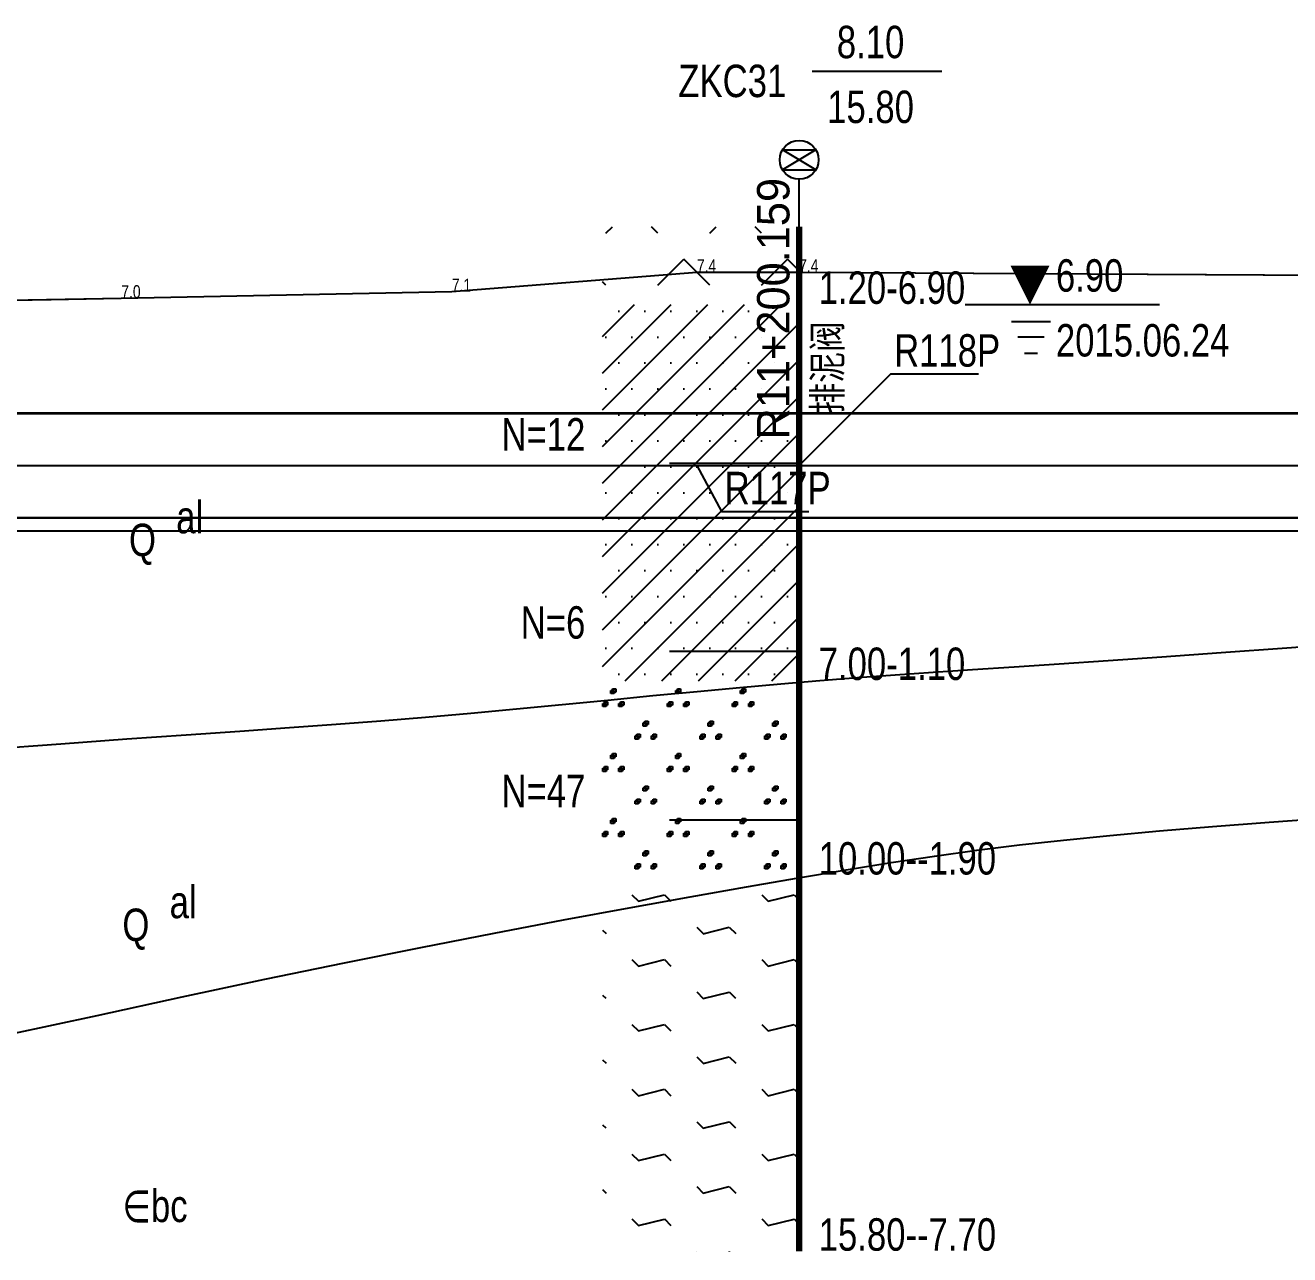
# Model space of a CAD drawing. Extents: x 525858 to 564773, y 2370984 to 2400075.
# Drawn here: x 561995.5 to 562190.5, y 2390790.2 to 2390979.7 of the extents above; entities that cross this region are included whole.
import ezdxf
from ezdxf.enums import TextEntityAlignment as Align

# ---------------------------------------------------------------- set-up
doc = ezdxf.new("R2010")
doc.units = 0
doc.linetypes.add('CENTER', pattern=[2, 1.25, -0.25, 0.25, -0.25])
doc.linetypes.add('ZKLIN', pattern=[0.4, 0.3, -0.1])
doc.layers.get('0').update_dxf_attribs({"linetype": 'CONTINUOUS'})
for name, color, linetype in [('pipe', 3, 'CONTINUOUS'), ('pipe_cen', 1, 'CENTER'), ('地形剖面', 4, 'CONTINUOUS'), ('纵面管线标注', 3, 'CONTINUOUS'), ('附属设施', 2, 'CONTINUOUS')]:
    doc.layers.add(name, color=color, linetype=linetype)
doc.styles.add('ITALIC', font='txt', dxfattribs={"width": 0.7, "height": 0.28})
doc.styles.add('SIMP1', font='simp1.shx', dxfattribs={"width": 0.8, "bigfont": 'hz.shx'})

# ---------------------------------------------------------------- blocks, each defined once
blk = doc.blocks.new('uw')
for p, q in [((-0.1428, -0.1313), (0.1593, -0.1313)), ((0.1089, -0.2521), (-0.0924, -0.2521)), ((-0.0421, -0.373), (0.0586, -0.373))]:
    blk.add_line(p, q)
blk.add_lwpolyline([(0, 0, 0, 0.3, 0), (0, 0.3, 0.3, 0.3, 0)], format="xyseb")
at = {"style": 'ITALIC', "width": 0.7}
blk.add_attdef('SHUIWEI', (0.3795, 0.1556), '', height=0.28, dxfattribs=at)

msp = doc.modelspace()

# ---------------------------------------------------------------- hatches: boundary and pattern name
at = {"layer": '地形剖面'}
h = msp.add_hatch(dxfattribs=at)
h.set_pattern_fill('QG02', color=55, scale=20, style=0, pattern_type=2)
h.set_pattern_definition([(45, (550797.031, 2390571.662), (-8, 8), [5.656854, -5.656854]), (135, (550805.031, 2390571.662), (-8, -8), [5.656854, -5.656854])])
h.paths.add_polyline_path([(562114.520874, 2390948.662316), (562114.520874, 2390936.662316), (562084.520874, 2390936.662316), (562084.520874, 2390948.662316)])
h = msp.add_hatch(dxfattribs=at)
h.set_pattern_fill('QB07', color=55, scale=20, style=0, pattern_type=2)
h.set_pattern_definition([(45, (550797.031, 2390567.6623), (-2.8284271, 2.8284271), []), (0, (550837.031, 2390587.6623), (2, 4), [0, -4])])
h.paths.add_polyline_path([(562114.520874, 2390936.662316), (562114.520874, 2390878.662316), (562084.520874, 2390878.662316), (562084.520874, 2390936.662316)])
h = msp.add_hatch(dxfattribs=at)
h.set_pattern_fill('QF05', color=55, scale=20, style=0, pattern_type=2)
h.set_pattern_definition([(90, (550814.53, 2390584.662), (-20, 1e-15), [0.5, -19.5]), (180, (550815.03, 2390584.662), (-2e-15, -20), [0.5, -19.5]), (270, (550815.03, 2390585.162), (20, -4e-15), [0.5, -19.5]), (0, (550814.53, 2390585.162), (0, 20), [0.5, -19.5]), (90, (550814.78, 2390584.912), (-20, 1e-15), [0.5, -19.5]), (180, (550815.28, 2390584.912), (-2e-15, -20), [0.5, -19.5]), (270, (550815.28, 2390585.412), (20, -4e-15), [0.5, -19.5]), (0, (550814.78, 2390585.412), (0, 20), [0.5, -19.5]), (90, (550815.78, 2390586.662), (-20, 1e-15), [0.5, -19.5]), (180, (550816.28, 2390586.662), (-2e-15, -20), [0.5, -19.5]), (270, (550816.28, 2390587.162), (20, -4e-15), [0.5, -19.5]), (0, (550815.78, 2390587.162), (0, 20), [0.5, -19.5]), (90, (550816.03, 2390576.912), (-20, 1e-15), [0.5, -19.5]), (180, (550816.53, 2390576.912), (-2e-15, -20), [0.5, -19.5]), (270, (550816.53, 2390577.412), (20, -4e-15), [0.5, -19.5]), (0, (550816.03, 2390577.412), (0, 20), [0.5, -19.5]), (90, (550814.53, 2390574.662), (-20, 1e-15), [0.5, -19.5]), (180, (550815.03, 2390574.662), (-2e-15, -20), [0.5, -19.5]), (270, (550815.03, 2390575.162), (20, -4e-15), [0.5, -19.5]), (0, (550814.53, 2390575.162), (0, 20), [0.5, -19.5]), (90, (550814.78, 2390574.912), (-20, 1e-15), [0.5, -19.5]), (180, (550815.28, 2390574.912), (-2e-15, -20), [0.5, -19.5]), (270, (550815.28, 2390575.412), (20, -4e-15), [0.5, -19.5]), (0, (550814.78, 2390575.412), (0, 20), [0.5, -19.5]), (90, (550815.78, 2390576.662), (-20, 1e-15), [0.5, -19.5]), (180, (550816.28, 2390576.662), (-2e-15, -20), [0.5, -19.5]), (270, (550816.28, 2390577.162), (20, -4e-15), [0.5, -19.5]), (0, (550815.78, 2390577.162), (0, 20), [0.5, -19.5]), (90, (550810.78, 2390581.662), (-20, 1e-15), [0.5, -19.5]), (180, (550811.28, 2390581.662), (-2e-15, -20), [0.5, -19.5]), (270, (550811.28, 2390582.162), (20, -4e-15), [0.5, -19.5]), (0, (550810.78, 2390582.162), (0, 20), [0.5, -19.5]), (90, (550811.03, 2390581.912), (-20, 1e-15), [0.5, -19.5]), (180, (550811.53, 2390581.912), (-2e-15, -20), [0.5, -19.5]), (270, (550811.53, 2390582.412), (20, -4e-15), [0.5, -19.5]), (0, (550811.03, 2390582.412), (0, 20), [0.5, -19.5]), (90, (550807.03, 2390584.662), (-20, 1e-15), [0.5, -19.5]), (180, (550807.53, 2390584.662), (-2e-15, -20), [0.5, -19.5]), (270, (550807.53, 2390585.162), (20, -4e-15), [0.5, -19.5]), (0, (550807.03, 2390585.162), (0, 20), [0.5, -19.5]), (90, (550807.28, 2390584.912), (-20, 1e-15), [0.5, -19.5]), (180, (550807.78, 2390584.912), (-2e-15, -20), [0.5, -19.5]), (270, (550807.78, 2390585.412), (20, -4e-15), [0.5, -19.5]), (0, (550807.28, 2390585.412), (0, 20), [0.5, -19.5]), (90, (550805.78, 2390586.662), (-20, 1e-15), [0.5, -19.5]), (180, (550806.28, 2390586.662), (-2e-15, -20), [0.5, -19.5]), (270, (550806.28, 2390587.162), (20, -4e-15), [0.5, -19.5]), (0, (550805.78, 2390587.162), (0, 20), [0.5, -19.5]), (90, (550804.78, 2390584.912), (-20, 1e-15), [0.5, -19.5]), (180, (550805.28, 2390584.912), (-2e-15, -20), [0.5, -19.5]), (270, (550805.28, 2390585.412), (20, -4e-15), [0.5, -19.5]), (0, (550804.78, 2390585.412), (0, 20), [0.5, -19.5]), (90, (550812.03, 2390579.662), (-20, 1e-15), [0.5, -19.5]), (180, (550812.53, 2390579.662), (-2e-15, -20), [0.5, -19.5]), (270, (550812.53, 2390580.162), (20, -4e-15), [0.5, -19.5]), (0, (550812.03, 2390580.162), (0, 20), [0.5, -19.5]), (90, (550809.53, 2390579.662), (-20, 1e-15), [0.5, -19.5]), (180, (550810.03, 2390579.662), (-2e-15, -20), [0.5, -19.5]), (270, (550810.03, 2390580.162), (20, -4e-15), [0.5, -19.5]), (0, (550809.53, 2390580.162), (0, 20), [0.5, -19.5]), (90, (550806.03, 2390576.912), (-20, 1e-15), [0.5, -19.5]), (180, (550806.53, 2390576.912), (-2e-15, -20), [0.5, -19.5]), (270, (550806.53, 2390577.412), (20, -4e-15), [0.5, -19.5]), (0, (550806.03, 2390577.412), (0, 20), [0.5, -19.5]), (90, (550807.03, 2390574.662), (-20, 1e-15), [0.5, -19.5]), (180, (550807.53, 2390574.662), (-2e-15, -20), [0.5, -19.5]), (270, (550807.53, 2390575.162), (20, -4e-15), [0.5, -19.5]), (0, (550807.03, 2390575.162), (0, 20), [0.5, -19.5]), (90, (550807.28, 2390574.912), (-20, 1e-15), [0.5, -19.5]), (180, (550807.78, 2390574.912), (-2e-15, -20), [0.5, -19.5]), (270, (550807.78, 2390575.412), (20, -4e-15), [0.5, -19.5]), (0, (550807.28, 2390575.412), (0, 20), [0.5, -19.5]), (90, (550804.78, 2390574.912), (-20, 1e-15), [0.5, -19.5]), (180, (550805.28, 2390574.912), (-2e-15, -20), [0.5, -19.5]), (270, (550805.28, 2390575.412), (20, -4e-15), [0.5, -19.5]), (0, (550804.78, 2390575.412), (0, 20), [0.5, -19.5]), (90, (550805.78, 2390576.662), (-20, 1e-15), [0.5, -19.5]), (180, (550806.28, 2390576.662), (-2e-15, -20), [0.5, -19.5]), (270, (550806.28, 2390577.162), (20, -4e-15), [0.5, -19.5]), (0, (550805.78, 2390577.162), (0, 20), [0.5, -19.5]), (90, (550809.78, 2390579.912), (-20, 1e-15), [0.5, -19.5]), (180, (550810.28, 2390579.912), (-2e-15, -20), [0.5, -19.5]), (270, (550810.28, 2390580.412), (20, -4e-15), [0.5, -19.5]), (0, (550809.78, 2390580.412), (0, 20), [0.5, -19.5]), (90, (550812.28, 2390579.912), (-20, 1e-15), [0.5, -19.5]), (180, (550812.78, 2390579.912), (-2e-15, -20), [0.5, -19.5]), (270, (550812.78, 2390580.412), (20, -4e-15), [0.5, -19.5]), (0, (550812.28, 2390580.412), (0, 20), [0.5, -19.5]), (90, (550816.03, 2390586.912), (-20, 1e-15), [0.5, -19.5]), (180, (550816.53, 2390586.912), (-2e-15, -20), [0.5, -19.5]), (270, (550816.53, 2390587.412), (20, -4e-15), [0.5, -19.5]), (0, (550816.03, 2390587.412), (0, 20), [0.5, -19.5]), (90, (550806.03, 2390586.912), (-20, 1e-15), [0.5, -19.5]), (180, (550806.53, 2390586.912), (-2e-15, -20), [0.5, -19.5]), (270, (550806.53, 2390587.412), (20, -4e-15), [0.5, -19.5]), (0, (550806.03, 2390587.412), (0, 20), [0.5, -19.5]), (90, (550812.28, 2390569.912), (-20, 1e-15), [0.5, -19.5]), (180, (550812.78, 2390569.912), (-2e-15, -20), [0.5, -19.5]), (270, (550812.78, 2390570.412), (20, -4e-15), [0.5, -19.5]), (0, (550812.28, 2390570.412), (0, 20), [0.5, -19.5]), (90, (550810.78, 2390571.662), (-20, 1e-15), [0.5, -19.5]), (180, (550811.28, 2390571.662), (-2e-15, -20), [0.5, -19.5]), (270, (550811.28, 2390572.162), (20, -4e-15), [0.5, -19.5]), (0, (550810.78, 2390572.162), (0, 20), [0.5, -19.5]), (90, (550811.03, 2390571.912), (-20, 1e-15), [0.5, -19.5]), (180, (550811.53, 2390571.912), (-2e-15, -20), [0.5, -19.5]), (270, (550811.53, 2390572.412), (20, -4e-15), [0.5, -19.5]), (0, (550811.03, 2390572.412), (0, 20), [0.5, -19.5]), (90, (550809.78, 2390569.912), (-20, 1e-15), [0.5, -19.5]), (180, (550810.28, 2390569.912), (-2e-15, -20), [0.5, -19.5]), (270, (550810.28, 2390570.412), (20, -4e-15), [0.5, -19.5]), (0, (550809.78, 2390570.412), (0, 20), [0.5, -19.5]), (90, (550809.53, 2390569.662), (-20, 1e-15), [0.5, -19.5]), (180, (550810.03, 2390569.662), (-2e-15, -20), [0.5, -19.5]), (270, (550810.03, 2390570.162), (20, -4e-15), [0.5, -19.5]), (0, (550809.53, 2390570.162), (0, 20), [0.5, -19.5]), (90, (550812.03, 2390569.662), (-20, 1e-15), [0.5, -19.5]), (180, (550812.53, 2390569.662), (-2e-15, -20), [0.5, -19.5]), (270, (550812.53, 2390570.162), (20, -4e-15), [0.5, -19.5]), (0, (550812.03, 2390570.162), (0, 20), [0.5, -19.5]), (90, (550800.78, 2390581.662), (-20, 1e-15), [0.5, -19.5]), (180, (550801.28, 2390581.662), (-2e-15, -20), [0.5, -19.5]), (270, (550801.28, 2390582.162), (20, -4e-15), [0.5, -19.5]), (0, (550800.78, 2390582.162), (0, 20), [0.5, -19.5]), (90, (550801.03, 2390581.912), (-20, 1e-15), [0.5, -19.5]), (180, (550801.53, 2390581.912), (-2e-15, -20), [0.5, -19.5]), (270, (550801.53, 2390582.412), (20, -4e-15), [0.5, -19.5]), (0, (550801.03, 2390582.412), (0, 20), [0.5, -19.5]), (90, (550797.03, 2390584.662), (-20, 1e-15), [0.5, -19.5]), (180, (550797.53, 2390584.662), (-2e-15, -20), [0.5, -19.5]), (270, (550797.53, 2390585.162), (20, -4e-15), [0.5, -19.5]), (0, (550797.03, 2390585.162), (0, 20), [0.5, -19.5]), (90, (550797.28, 2390584.912), (-20, 1e-15), [0.5, -19.5]), (180, (550797.78, 2390584.912), (-2e-15, -20), [0.5, -19.5]), (270, (550797.78, 2390585.412), (20, -4e-15), [0.5, -19.5]), (0, (550797.28, 2390585.412), (0, 20), [0.5, -19.5]), (90, (550802.03, 2390579.662), (-20, 1e-15), [0.5, -19.5]), (180, (550802.53, 2390579.662), (-2e-15, -20), [0.5, -19.5]), (270, (550802.53, 2390580.162), (20, -4e-15), [0.5, -19.5]), (0, (550802.03, 2390580.162), (0, 20), [0.5, -19.5]), (90, (550797.03, 2390574.662), (-20, 1e-15), [0.5, -19.5]), (180, (550797.53, 2390574.662), (-2e-15, -20), [0.5, -19.5]), (270, (550797.53, 2390575.162), (20, -4e-15), [0.5, -19.5]), (0, (550797.03, 2390575.162), (0, 20), [0.5, -19.5]), (90, (550797.28, 2390574.912), (-20, 1e-15), [0.5, -19.5]), (180, (550797.78, 2390574.912), (-2e-15, -20), [0.5, -19.5]), (270, (550797.78, 2390575.412), (20, -4e-15), [0.5, -19.5]), (0, (550797.28, 2390575.412), (0, 20), [0.5, -19.5]), (90, (550799.53, 2390579.662), (-20, 1e-15), [0.5, -19.5]), (180, (550800.03, 2390579.662), (-2e-15, -20), [0.5, -19.5]), (270, (550800.03, 2390580.162), (20, -4e-15), [0.5, -19.5]), (0, (550799.53, 2390580.162), (0, 20), [0.5, -19.5]), (90, (550802.28, 2390579.912), (-20, 1e-15), [0.5, -19.5]), (180, (550802.78, 2390579.912), (-2e-15, -20), [0.5, -19.5]), (270, (550802.78, 2390580.412), (20, -4e-15), [0.5, -19.5]), (0, (550802.28, 2390580.412), (0, 20), [0.5, -19.5]), (90, (550799.78, 2390579.912), (-20, 1e-15), [0.5, -19.5]), (180, (550800.28, 2390579.912), (-2e-15, -20), [0.5, -19.5]), (270, (550800.28, 2390580.412), (20, -4e-15), [0.5, -19.5]), (0, (550799.78, 2390580.412), (0, 20), [0.5, -19.5]), (90, (550802.28, 2390569.912), (-20, 1e-15), [0.5, -19.5]), (180, (550802.78, 2390569.912), (-2e-15, -20), [0.5, -19.5]), (270, (550802.78, 2390570.412), (20, -4e-15), [0.5, -19.5]), (0, (550802.28, 2390570.412), (0, 20), [0.5, -19.5]), (90, (550800.78, 2390571.662), (-20, 1e-15), [0.5, -19.5]), (180, (550801.28, 2390571.662), (-2e-15, -20), [0.5, -19.5]), (270, (550801.28, 2390572.162), (20, -4e-15), [0.5, -19.5]), (0, (550800.78, 2390572.162), (0, 20), [0.5, -19.5]), (90, (550801.03, 2390571.912), (-20, 1e-15), [0.5, -19.5]), (180, (550801.53, 2390571.912), (-2e-15, -20), [0.5, -19.5]), (270, (550801.53, 2390572.412), (20, -4e-15), [0.5, -19.5]), (0, (550801.03, 2390572.412), (0, 20), [0.5, -19.5]), (90, (550802.03, 2390569.662), (-20, 1e-15), [0.5, -19.5]), (180, (550802.53, 2390569.662), (-2e-15, -20), [0.5, -19.5]), (270, (550802.53, 2390570.162), (20, -4e-15), [0.5, -19.5]), (0, (550802.03, 2390570.162), (0, 20), [0.5, -19.5]), (90, (550799.53, 2390569.662), (-20, 1e-15), [0.5, -19.5]), (180, (550800.03, 2390569.662), (-2e-15, -20), [0.5, -19.5]), (270, (550800.03, 2390570.162), (20, -4e-15), [0.5, -19.5]), (0, (550799.53, 2390570.162), (0, 20), [0.5, -19.5]), (90, (550799.78, 2390569.912), (-20, 1e-15), [0.5, -19.5]), (180, (550800.28, 2390569.912), (-2e-15, -20), [0.5, -19.5]), (270, (550800.28, 2390570.412), (20, -4e-15), [0.5, -19.5]), (0, (550799.78, 2390570.412), (0, 20), [0.5, -19.5]), (90, (550804.53, 2390574.662), (-20, 1e-15), [0.5, -19.5]), (180, (550805.03, 2390574.662), (-2e-15, -20), [0.5, -19.5]), (270, (550805.03, 2390575.162), (20, -4e-15), [0.5, -19.5]), (0, (550804.53, 2390575.162), (0, 20), [0.5, -19.5]), (90, (550804.53, 2390584.662), (-20, 1e-15), [0.5, -19.5]), (180, (550805.03, 2390584.662), (-2e-15, -20), [0.5, -19.5]), (270, (550805.03, 2390585.162), (20, -4e-15), [0.5, -19.5]), (0, (550804.53, 2390585.162), (0, 20), [0.5, -19.5])])
h.paths.add_polyline_path([(562114.520874, 2390878.662316), (562114.520874, 2390848.662316), (562084.520874, 2390848.662316), (562084.520874, 2390878.662316)])
h = msp.add_hatch(dxfattribs=at)
h.set_pattern_fill('B001', color=55, scale=20, style=0, pattern_type=2)
h.set_pattern_definition([(315, (550814.031, 2390585.662), (-20.000006, 4e-15), [1.414214, -26.87]), (14.0362, (550810.031, 2390584.6623), (-20.0000115, 2e-05), [4.1231, -78.339]), (315, (550809.031, 2390585.662), (-20.000006, 4e-15), [1.414214, -26.87]), (315, (550814.031, 2390575.662), (-20.000006, 4e-15), [1.414214, -26.87]), (14.0362, (550810.031, 2390574.6623), (-20.0000115, 2e-05), [4.1231, -78.339]), (315, (550809.031, 2390575.662), (-20.000006, 4e-15), [1.414214, -26.87]), (315, (550804.031, 2390570.662), (4e-15, 20.000006), [1.414214, -26.87]), (14.0362, (550800.031, 2390569.6623), (-20.0000115, 2e-05), [4.1231, -78.339]), (315, (550799.031, 2390570.662), (-20.000006, 4e-15), [1.414214, -26.87]), (315, (550804.031, 2390580.662), (-20.000006, 4e-15), [1.414214, -26.87]), (14.0362, (550800.031, 2390579.6623), (-20.0000115, 2e-05), [4.1231, -78.339]), (315, (550799.031, 2390580.662), (-20.000006, 4e-15), [1.414214, -26.87])])
h.paths.add_polyline_path([(562114.520874, 2390848.662316), (562114.520874, 2390790.662316), (562084.520874, 2390790.662316), (562084.520874, 2390848.662316)])

# ---------------------------------------------------------------- linework, layer by layer
at = {"layer": 'pipe', "linetype": 'Continuous', "lineweight": -3}
for points in [[(561665.904874, 2390953.292316), (561769.887874, 2390953.292316), (561790.201874, 2390949.642316), (561825.749874, 2390943.272316), (561842.308874, 2390940.302316), (561889.561874, 2390931.822316), (561934.147874, 2390923.822316), (561955.655874, 2390919.962316), (562099.065874, 2390919.962316), (562114.830874, 2390919.962316), (562839.234874, 2390919.962316), (562903.395874, 2390907.962316), (562947.796874, 2390899.652316), (563161.236874, 2390894.372316), (563216.676874, 2390893.002316), (563284.892874, 2390893.002316), (563326.329874, 2390893.002316), (563500.689874, 2390893.002316), (563560.805874, 2390893.002316)], [(561665.904874, 2390953.192316), (561769.887874, 2390953.192316), (561790.201874, 2390949.542316), (561825.749874, 2390943.172316), (561842.308874, 2390940.202316), (561889.561874, 2390931.722316), (561934.147874, 2390923.722316), (561955.655874, 2390919.862316), (562099.065874, 2390919.862316), (562114.830874, 2390919.862316), (562839.234874, 2390919.862316), (562903.395874, 2390907.862316), (562947.796874, 2390899.552316), (563161.236874, 2390894.272316), (563216.676874, 2390892.902316), (563284.892874, 2390892.902316), (563326.329874, 2390892.902316), (563500.689874, 2390892.902316), (563560.805874, 2390892.902316)], [(561665.904874, 2390937.192315), (561769.887874, 2390937.192315), (561790.201874, 2390933.542315), (561825.749874, 2390927.172315), (561842.308874, 2390924.202315), (561889.561874, 2390915.722315), (561934.147874, 2390907.722315), (561955.655874, 2390903.862315), (562099.065874, 2390903.862315), (562114.830874, 2390903.862315), (562839.234874, 2390903.862315), (562903.395874, 2390891.862315), (562947.796874, 2390883.552315), (563161.236874, 2390878.272315), (563216.676874, 2390876.902315), (563284.892874, 2390876.902315), (563326.329874, 2390876.902315), (563500.689874, 2390876.902315), (563560.805874, 2390876.902315)], [(561665.904874, 2390937.092316), (561769.887874, 2390937.092316), (561790.201874, 2390933.442316), (561825.749874, 2390927.072316), (561842.308874, 2390924.102316), (561889.561874, 2390915.622316), (561934.147874, 2390907.622316), (561955.655874, 2390903.762316), (562099.065874, 2390903.762316), (562114.830874, 2390903.762316), (562839.234874, 2390903.762316), (562903.395874, 2390891.762316), (562947.796874, 2390883.452316), (563161.236874, 2390878.172316), (563216.676874, 2390876.802316), (563284.892874, 2390876.802316), (563326.329874, 2390876.802316), (563500.689874, 2390876.802316), (563560.805874, 2390876.802316)], [(561665.904874, 2390935.092316), (561769.887874, 2390935.092316), (561790.201874, 2390931.442316), (561825.749874, 2390925.072316), (561842.308874, 2390922.102316), (561889.561874, 2390913.622316), (561934.147874, 2390905.622316), (561955.655874, 2390901.762316), (562099.065874, 2390901.762316), (562114.830874, 2390901.762316), (562839.234874, 2390901.762316), (562903.395874, 2390889.762316), (562947.796874, 2390881.452316), (563161.236874, 2390876.172316), (563216.676874, 2390874.802316), (563284.892874, 2390874.802316), (563326.329874, 2390874.802316), (563500.689874, 2390874.802316), (563560.805874, 2390874.802316)]]:
    msp.add_lwpolyline(points, dxfattribs=at)
at = {"layer": 'pipe_cen', "linetype": 'Continuous', "lineweight": -3}
msp.add_lwpolyline([(561665.904874, 2390945.192316), (561769.887874, 2390945.192316), (561790.201874, 2390941.542316), (561955.655874, 2390911.862316), (562839.234874, 2390911.862316), (562947.796874, 2390891.552316), (563216.676874, 2390884.902316), (563560.805874, 2390884.902316)], dxfattribs=at)
at = {"layer": '地形剖面', "color": 55}
for p, q in [((562116.840874, 2390972.662316), (562136.840874, 2390972.662316)), ((562140.419827, 2390936.662316), (562170.419827, 2390936.662316)), ((562114.840874, 2390912.162316), (562094.840874, 2390912.162316)), ((562114.840874, 2390883.162316), (562094.840874, 2390883.162316)), ((562114.840874, 2390857.162316), (562094.840874, 2390857.162316))]:
    msp.add_line(p, q, dxfattribs=at)
at = {"layer": '地形剖面', "color": 55, "lineweight": -3}
msp.add_lwpolyline([(561687.280874, 2390972.662316), (561713.218874, 2390973.662316), (561713.220874, 2390973.662316), (561741.637874, 2390966.662316), (561769.887874, 2390960.662316), (561790.201874, 2390956.662316), (561825.749874, 2390956.662316), (561842.308874, 2390955.662316), (561857.133874, 2390946.662316), (561886.212874, 2390942.442316), (561891.626874, 2390941.662316), (561934.147874, 2390952.662316), (561944.247874, 2390952.662316), (561955.655874, 2390936.662316), (561999.460874, 2390937.462316), (562010.298874, 2390937.662316), (562061.270874, 2390938.662316), (562099.065874, 2390941.662316), (562114.830874, 2390941.662316), (562365.286874, 2390940.242316), (562549.638874, 2390939.192316), (562819.312874, 2390937.662316)], dxfattribs=at)
at = {"layer": '地形剖面', "color": 55, "linetype": 'ZKLIN', "const_width": 1}
msp.add_lwpolyline([(562114.840874, 2390948.662316), (562114.840874, 2390790.662316)], dxfattribs=at)
at = {"layer": '地形剖面', "linetype": 'Continuous', "lineweight": -3}
msp.add_lwpolyline([(561955.655874, 2390936.662316), (562010.298874, 2390937.662316), (562061.270874, 2390938.662316), (562099.065874, 2390941.662316), (562099.065874, 2390941.662316), (562114.830874, 2390941.662316), (562599.357874, 2390938.912316)], dxfattribs=at)
at = {"layer": '地形剖面', "color": 55}
for points in [[(562106.840874, 2390912.162316, 0, 4, 0), (562106.840874, 2390917.162316, 0, 0, 0), (562106.840874, 2390924.162316, 0, 0, 0)], [(562106.840874, 2390883.162316, 0, 4, 0), (562106.840874, 2390888.162316, 0, 0, 0), (562106.840874, 2390895.162316, 0, 0, 0)], [(562106.840874, 2390857.162316, 0, 4, 0), (562106.840874, 2390862.162316, 0, 0, 0), (562106.840874, 2390869.162316, 0, 0, 0)]]:
    msp.add_lwpolyline(points, format="xyseb", dxfattribs=at)
for points in [[(561989.582248, 2390868.112273), (562000.987997, 2390868.956042), (562011.158249, 2390869.687639), (562020.289081, 2390870.331073), (562028.57657, 2390870.910351), (562036.216795, 2390871.449479), (562043.405833, 2390871.972467), (562050.33976, 2390872.503321), (562057.214656, 2390873.066048), (562064.184331, 2390873.678048), (562071.233535, 2390874.330289), (562078.30475, 2390875.00713), (562085.34046, 2390875.692929), (562092.283148, 2390876.372047), (562099.075296, 2390877.028842), (562105.659388, 2390877.647674), (562111.977906, 2390878.212901), (562118.005352, 2390878.714435), (562123.844291, 2390879.164388), (562129.629306, 2390879.580423), (562135.494981, 2390879.980205), (562141.5759, 2390880.381397), (562148.006646, 2390880.801663), (562154.921802, 2390881.258666), (562162.455951, 2390881.77007), (562170.740216, 2390882.351304), (562179.891874, 2390883.008857), (562190.024739, 2390883.746982), (562201.252627, 2390884.569932)], [(561993.12266, 2390824.182776), (562006.598837, 2390827.073651), (562019.697848, 2390829.930326), (562032.41014, 2390832.639449), (562044.695197, 2390835.179082), (562056.504763, 2390837.550142), (562067.790581, 2390839.753543), (562078.504394, 2390841.790201), (562088.597943, 2390843.661031), (562098.022974, 2390845.366949), (562106.731228, 2390846.90887), (562114.709489, 2390848.290398), (562122.084707, 2390849.525893), (562129.018872, 2390850.632403), (562135.673974, 2390851.626976), (562142.212002, 2390852.526661), (562148.794947, 2390853.348506), (562155.584799, 2390854.109559), (562162.743548, 2390854.826868), (562170.40507, 2390855.516588), (562178.590781, 2390856.191294), (562187.293984, 2390856.862671), (562196.507982, 2390857.542401)]]:
    msp.add_lwpolyline(points, dxfattribs=at)
at = {"layer": '纵面管线标注', "color": 9, "linetype": 'Continuous', "lineweight": -3}
for points in [[(562114.830874, 2390911.862316), (562128.970874, 2390926.002316), (562142.470874, 2390926.002316)], [(562099.065874, 2390911.862316), (562102.838353, 2390904.784316), (562116.338353, 2390904.784316)]]:
    msp.add_lwpolyline(points, dxfattribs=at)
at = {"layer": '附属设施', "linetype": 'Continuous', "lineweight": -3}
for points in [[(562112.249966, 2390960.516052), (562117.409966, 2390960.516052), (562112.249966, 2390957.455252), (562117.409966, 2390957.455252), (562112.249966, 2390960.516052)], [(562114.829966, 2390911.861611), (562114.829966, 2390955.985652)]]:
    msp.add_lwpolyline(points, dxfattribs=at)
msp.add_circle((562114.829966, 2390958.985652), 3, dxfattribs=at)

# ---------------------------------------------------------------- block references
at = {"layer": '地形剖面', "color": 55, "xscale": 20, "yscale": 20, "zscale": 20}
msp.add_blockref('uw', (562150.419827, 2390936.662316), dxfattribs=at)

# ---------------------------------------------------------------- texts
at = {"layer": '地形剖面', "color": 55, "style": 'SIMP1', "width": 0.8}
for s, p in [('8.10', (562125.840874, 2390974.662316)), ('15.80', (562125.840874, 2390964.662316))]:
    msp.add_text(s, height=5, dxfattribs=at).set_placement(p, align=Align.CENTER)
for s, p in [('ZKC31', (562112.840874, 2390968.662316)), ('N=12', (562081.854394, 2390914.162316)), ('N=6', (562081.854394, 2390885.162316)), ('N=47', (562081.854394, 2390859.162316))]:
    msp.add_text(s, height=5, dxfattribs=at).set_placement(p, align=Align.RIGHT)
at = {"layer": '地形剖面', "color": 9, "linetype": 'Continuous', "lineweight": -3, "style": 'SIMP1', "width": 0.8}
for s, p in [('7.4', (562099.065874, 2390941.662316)), ('7.4', (562099.065874, 2390941.662316)), ('7.4', (562114.830874, 2390941.662316)), ('7.0', (562010.298874, 2390937.662316)), ('7.1', (562061.270874, 2390938.662316))]:
    msp.add_text(s, height=2, dxfattribs=at).set_placement(p)
at = {"layer": '地形剖面', "color": 55, "style": 'SIMP1', "width": 0.8}
for s, p in [('6.90', (562154.419827, 2390938.662316)), ('1.20-6.90', (562117.840874, 2390936.782316)), ('2015.06.24', (562154.419827, 2390928.662316)), ('al', (562018.76417, 2390901.398654)), ('7.00-1.10', (562117.840874, 2390878.782316)), ('10.00--1.90', (562117.840874, 2390848.782316)), ('al', (562017.74845, 2390842.049478)), ('15.80--7.70', (562117.840874, 2390790.782316))]:
    msp.add_text(s, height=5, dxfattribs=at).set_placement(p)
for s, p in [('Q', (562013.56417, 2390899.731988)), ('Q', (562012.54845, 2390840.382811)), ('∈bc', (562015.494344, 2390797.792723))]:
    msp.add_text(s, height=5, dxfattribs=at).set_placement(p, align=Align.MIDDLE)
at = {"layer": '纵面管线标注', "linetype": 'Continuous', "lineweight": -3, "style": 'SIMP1', "width": 0.8}
for s, p in [('R118P', (562129.470874, 2390927.102316)), ('R117P', (562103.338353, 2390905.884316))]:
    msp.add_text(s, height=5, dxfattribs=at).set_placement(p)
at = {"layer": '附属设施', "linetype": 'Continuous', "lineweight": -3, "style": 'SIMP1'}
msp.add_attdef('R11+200.159', text='0', height=5, rotation=89.99999847, dxfattribs=at).set_placement((562114.829966, 2390915.861611), align=Align.BOTTOM_LEFT)
msp.add_attdef('排泥阀', text='0', height=5, rotation=89.99999847, dxfattribs=at).set_placement((562116.829966, 2390919.861611), align=Align.TOP_LEFT)

doc.saveas('drawing.dxf')
